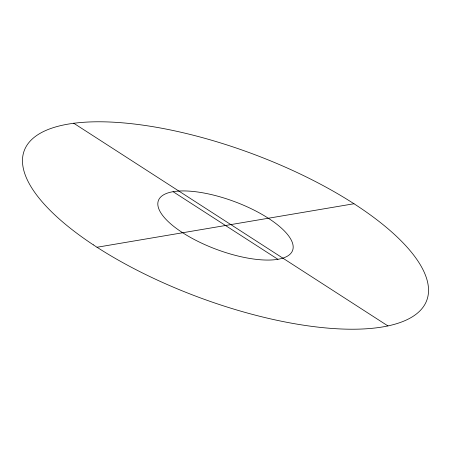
<?xml version="1.0" encoding="UTF-8"?>
<svg xmlns="http://www.w3.org/2000/svg" width="451" height="451" viewBox="0 0 451 451"><rect width="100%" height="100%" fill="white"/><g stroke="black" fill="none" stroke-linecap="round" stroke-linejoin="round"><path stroke-width="0.68" d="M97.021 247.255L353.979 203.745M73.643 123.179L387.928 325.921M173.099 191.698L277.901 259.302M182.041 232.338A71.579 25.532 20.4 0 0 292.158 251.427A71.579 25.532 20.4 0 0 202.302 192.729A71.579 25.532 20.4 0 0 182.041 232.338M93.312 244.837A214.738 76.608 20.4 0 0 425.056 304.081A214.738 76.608 20.4 0 0 158.132 127.582A214.738 76.608 20.4 0 0 93.312 244.837"/></g></svg>
